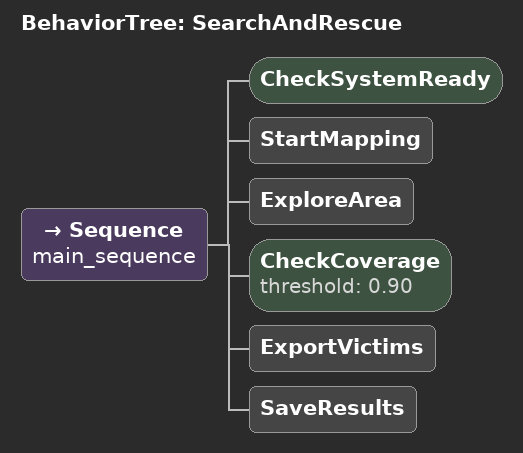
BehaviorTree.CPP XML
<root BTCPP_format="4">
  <BehaviorTree ID="SearchAndRescue">
    <Sequence name="main_sequence">
      <CheckSystemReady/>
      <StartMapping/>
      <ExploreArea/>
      <CheckCoverage threshold="0.90"/>
      <ExportVictims/>
      <SaveResults/>
    </Sequence>
  </BehaviorTree>
</root>
